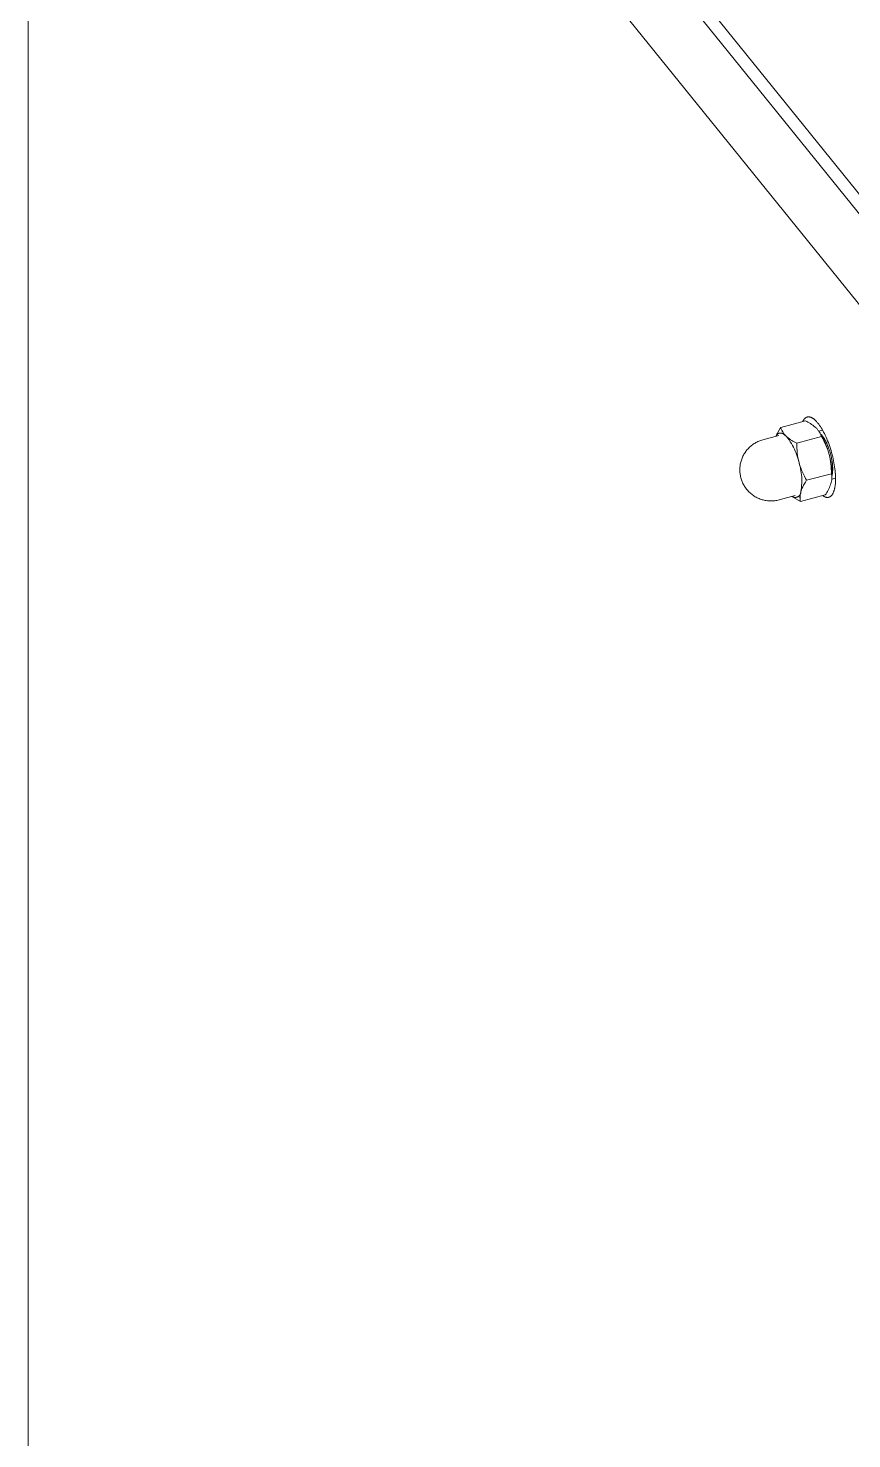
# Model space of a CAD drawing. Header units: inches. Extents: x -6 to 195, y -3 to 126.
# Drawn here: x 113.07 to 116.97, y 59.51 to 66.19 of the extents above; entities that cross this region are included whole.
import ezdxf

# ---------------------------------------------------------------- set-up
doc = ezdxf.new("R2010")
doc.units = ezdxf.units.IN
doc.layers.add('ZANO_R', color=7, linetype='Continuous', lineweight=0)

msp = doc.modelspace()

# ---------------------------------------------------------------- linework, layer by layer
at = {"layer": 'ZANO_R'}
for p, q in [((120.79044, 60.72239), (113.43369, 69.83101)), ((113.52263, 69.6278), (120.67719, 60.76951)), ((120.39174, 60.69266), (113.23718, 69.55095)), ((113.0708, 69.4355), (113.0708, 56.77016)), ((116.75488, 64.32971), (116.63765, 64.29815)), ((116.74207, 64.32626), (116.74277, 64.32774)), ((116.74277, 64.32774), (116.74349, 64.32918)), ((116.74349, 64.32918), (116.74424, 64.33057)), ((116.74424, 64.33057), (116.74501, 64.33191)), ((116.74501, 64.33191), (116.7458, 64.33321)), ((116.7458, 64.33321), (116.74661, 64.33445)), ((116.74661, 64.33445), (116.74744, 64.33565)), ((116.74744, 64.33565), (116.7483, 64.33679)), ((116.7483, 64.33679), (116.74917, 64.33788)), ((116.74917, 64.33788), (116.74961, 64.33841)), ((116.74961, 64.33841), (116.75006, 64.33893)), ((116.75006, 64.33893), (116.75052, 64.33943)), ((116.75052, 64.33943), (116.75098, 64.33992)), ((116.75098, 64.33992), (116.75144, 64.34039)), ((116.75144, 64.34039), (116.75191, 64.34085)), ((116.75191, 64.34085), (116.75238, 64.3413)), ((116.75238, 64.3413), (116.75286, 64.34173)), ((116.75286, 64.34173), (116.75334, 64.34215)), ((116.75334, 64.34215), (116.75383, 64.34256)), ((116.75383, 64.34256), (116.75432, 64.34296)), ((116.75432, 64.34296), (116.75482, 64.34334)), ((116.75482, 64.34334), (116.75532, 64.3437)), ((116.75488, 64.32971), (116.76101, 64.32672)), ((116.75532, 64.3437), (116.75582, 64.34405)), ((116.75582, 64.34405), (116.75633, 64.34439)), ((116.75633, 64.34439), (116.75685, 64.34472)), ((116.75685, 64.34472), (116.75736, 64.34503)), ((116.75736, 64.34503), (116.75789, 64.34533)), ((116.75789, 64.34533), (116.75841, 64.34561)), ((116.75841, 64.34561), (116.75894, 64.34588)), ((116.75894, 64.34588), (116.75948, 64.34614)), ((116.75948, 64.34614), (116.76002, 64.34638)), ((116.76002, 64.34638), (116.76056, 64.3466)), ((116.76056, 64.3466), (116.7611, 64.34682)), ((116.76101, 64.32672), (116.76703, 64.32353)), ((116.7611, 64.34682), (116.76165, 64.34702)), ((116.76165, 64.34702), (116.76221, 64.3472)), ((116.76221, 64.3472), (116.76276, 64.34737)), ((116.76276, 64.34737), (116.76332, 64.34753)), ((116.76332, 64.34753), (116.76389, 64.34767)), ((116.76389, 64.34767), (116.76445, 64.3478)), ((116.76445, 64.3478), (116.76502, 64.34792)), ((116.76502, 64.34792), (116.7656, 64.34802)), ((116.7656, 64.34802), (116.76617, 64.34811)), ((116.76617, 64.34811), (116.76675, 64.34818)), ((116.76675, 64.34818), (116.76734, 64.34824)), ((116.76703, 64.32353), (116.77294, 64.32013)), ((116.76734, 64.34824), (116.76792, 64.34829)), ((116.76792, 64.34829), (116.76851, 64.34832)), ((116.76851, 64.34832), (116.7691, 64.34834)), ((116.7691, 64.34834), (116.7697, 64.34834)), ((116.7697, 64.34834), (116.77029, 64.34833)), ((116.77029, 64.34833), (116.77089, 64.34831)), ((116.77089, 64.34831), (116.7715, 64.34827)), ((116.7715, 64.34827), (116.7721, 64.34822)), ((116.7721, 64.34822), (116.77271, 64.34815)), ((116.77271, 64.34815), (116.77332, 64.34808)), ((116.77294, 64.32013), (116.77874, 64.31653)), ((116.77332, 64.34808), (116.77393, 64.34798)), ((116.77393, 64.34798), (116.77454, 64.34788)), ((116.77454, 64.34788), (116.77516, 64.34776)), ((116.77516, 64.34776), (116.77578, 64.34763)), ((116.77578, 64.34763), (116.7764, 64.34749)), ((116.7764, 64.34749), (116.77702, 64.34733)), ((116.77702, 64.34733), (116.77764, 64.34716)), ((116.77764, 64.34716), (116.77827, 64.34697)), ((116.77827, 64.34697), (116.77889, 64.34677)), ((116.77874, 64.31653), (116.78441, 64.31274)), ((116.77889, 64.34677), (116.77952, 64.34656)), ((116.77952, 64.34656), (116.78015, 64.34634)), ((116.78015, 64.34634), (116.78142, 64.34586)), ((116.78142, 64.34586), (116.78268, 64.34532)), ((116.78268, 64.34532), (116.78396, 64.34474)), ((116.78396, 64.34474), (116.78523, 64.34411)), ((116.78523, 64.34411), (116.78652, 64.34343)), ((116.78652, 64.34343), (116.7878, 64.3427)), ((116.7878, 64.3427), (116.78908, 64.34193)), ((116.78908, 64.34193), (116.79037, 64.34111)), ((116.79037, 64.34111), (116.79166, 64.34024)), ((116.79166, 64.34024), (116.79295, 64.33934)), ((116.79295, 64.33934), (116.79424, 64.33839)), ((116.79424, 64.33839), (116.79553, 64.33739)), ((116.79553, 64.33739), (116.79681, 64.33636)), ((116.79681, 64.33636), (116.7981, 64.33529)), ((116.7981, 64.33529), (116.79938, 64.33417)), ((116.79938, 64.33417), (116.80194, 64.33184)), ((116.80194, 64.33184), (116.80449, 64.32936)), ((116.80449, 64.32936), (116.80702, 64.32674)), ((116.80702, 64.32674), (116.80952, 64.324)), ((116.80952, 64.324), (116.81201, 64.32114)), ((116.81201, 64.32114), (116.81446, 64.31817)), ((116.81446, 64.31817), (116.81817, 64.31342)), ((116.55307, 64.23996), (116.62907, 64.26042)), ((116.63309, 64.29127), (116.61441, 64.25648)), ((116.61558, 64.25755), (116.6151, 64.25666)), ((116.61607, 64.25842), (116.61558, 64.25755)), ((116.61658, 64.25926), (116.61607, 64.25842)), ((116.6171, 64.26008), (116.61658, 64.25926)), ((116.61904, 64.26664), (116.61705, 64.26241)), ((116.61762, 64.26087), (116.6171, 64.26008)), ((116.61817, 64.26164), (116.61762, 64.26087)), ((116.61872, 64.26238), (116.61817, 64.26164)), ((116.61928, 64.2631), (116.61872, 64.26238)), ((116.62114, 64.27081), (116.61904, 64.26664)), ((116.61985, 64.26379), (116.61928, 64.2631)), ((116.62044, 64.26445), (116.61985, 64.26379)), ((116.62103, 64.26509), (116.62044, 64.26445)), ((116.62164, 64.26569), (116.62103, 64.26509)), ((116.62226, 64.26627), (116.62164, 64.26569)), ((116.62289, 64.26683), (116.62226, 64.26627)), ((116.62352, 64.26735), (116.62289, 64.26683)), ((116.62385, 64.2676), (116.62352, 64.26735)), ((116.62417, 64.26784), (116.62385, 64.2676)), ((116.6245, 64.26808), (116.62417, 64.26784)), ((116.62483, 64.26831), (116.6245, 64.26808)), ((116.62516, 64.26853), (116.62483, 64.26831)), ((116.6255, 64.26875), (116.62516, 64.26853)), ((116.62584, 64.26895), (116.6255, 64.26875)), ((116.62618, 64.26916), (116.62584, 64.26895)), ((116.62652, 64.26935), (116.62618, 64.26916)), ((116.62686, 64.26953), (116.62652, 64.26935)), ((116.62721, 64.26971), (116.62686, 64.26953)), ((116.62756, 64.26988), (116.62721, 64.26971)), ((116.62791, 64.27005), (116.62756, 64.26988)), ((116.62827, 64.2702), (116.62791, 64.27005)), ((116.62862, 64.27035), (116.62827, 64.2702)), ((116.62898, 64.27049), (116.62862, 64.27035)), ((116.62934, 64.27062), (116.62898, 64.27049)), ((116.6297, 64.27075), (116.62934, 64.27062)), ((116.63007, 64.27087), (116.6297, 64.27075)), ((116.63044, 64.27098), (116.63007, 64.27087)), ((116.6308, 64.27108), (116.63044, 64.27098)), ((116.63118, 64.27118), (116.6308, 64.27108)), ((116.63155, 64.27127), (116.63118, 64.27118)), ((116.63192, 64.27135), (116.63155, 64.27127)), ((116.6323, 64.27142), (116.63192, 64.27135)), ((116.63268, 64.27148), (116.6323, 64.27142)), ((116.63306, 64.27154), (116.63268, 64.27148)), ((116.63344, 64.27159), (116.63306, 64.27154)), ((116.63765, 64.29815), (116.6331, 64.29127)), ((116.63383, 64.27164), (116.63344, 64.27159)), ((116.63421, 64.27167), (116.63383, 64.27164)), ((116.6346, 64.2717), (116.63421, 64.27167)), ((116.63499, 64.27172), (116.6346, 64.2717)), ((116.63538, 64.27173), (116.63499, 64.27172)), ((116.63578, 64.27173), (116.63538, 64.27173)), ((116.63617, 64.27173), (116.63578, 64.27173)), ((116.63657, 64.27172), (116.63617, 64.27173)), ((116.63697, 64.2717), (116.63657, 64.27172)), ((116.63737, 64.27168), (116.63697, 64.2717)), ((116.63777, 64.27165), (116.63737, 64.27168)), ((116.63869, 64.29505), (116.63765, 64.29815)), ((116.63817, 64.2716), (116.63777, 64.27165)), ((116.63857, 64.27156), (116.63817, 64.2716)), ((116.63898, 64.2715), (116.63857, 64.27156)), ((116.63983, 64.292), (116.63869, 64.29505)), ((116.6398, 64.27137), (116.63898, 64.2715)), ((116.64062, 64.2712), (116.6398, 64.27137)), ((116.64107, 64.28898), (116.63983, 64.292)), ((116.64144, 64.27101), (116.64062, 64.2712)), ((116.64242, 64.286), (116.64107, 64.28898)), ((116.64227, 64.27079), (116.64144, 64.27101)), ((116.64311, 64.27054), (116.64227, 64.27079)), ((116.64386, 64.28308), (116.64242, 64.286)), ((116.64395, 64.27026), (116.64311, 64.27054)), ((116.6454, 64.2802), (116.64386, 64.28308)), ((116.64479, 64.26995), (116.64395, 64.27026)), ((116.64564, 64.26961), (116.64479, 64.26995)), ((116.64704, 64.27737), (116.6454, 64.2802)), ((116.64649, 64.26924), (116.64564, 64.26961)), ((116.64735, 64.26885), (116.64649, 64.26924)), ((116.64877, 64.2746), (116.64704, 64.27737)), ((116.64821, 64.26843), (116.64735, 64.26885)), ((116.64907, 64.26798), (116.64821, 64.26843)), ((116.65059, 64.27189), (116.64877, 64.2746)), ((116.64993, 64.2675), (116.64907, 64.26798)), ((116.65079, 64.26699), (116.64993, 64.2675)), ((116.65249, 64.26924), (116.65059, 64.27189)), ((116.65166, 64.26646), (116.65079, 64.26699)), ((116.65253, 64.26591), (116.65166, 64.26646)), ((116.65449, 64.26666), (116.65249, 64.26924)), ((116.6534, 64.26532), (116.65253, 64.26591)), ((116.65427, 64.26471), (116.6534, 64.26532)), ((116.65514, 64.26408), (116.65427, 64.26471)), ((116.65657, 64.26415), (116.65449, 64.26666)), ((116.65602, 64.26342), (116.65514, 64.26408)), ((116.65776, 64.26203), (116.65602, 64.26342)), ((116.65874, 64.2617), (116.65657, 64.26415)), ((116.65951, 64.26055), (116.65776, 64.26203)), ((116.66098, 64.25933), (116.65874, 64.2617)), ((116.66125, 64.25897), (116.65951, 64.26055)), ((116.66299, 64.25731), (116.66125, 64.25897)), ((116.6681, 64.25279), (116.66299, 64.25731)), ((116.67132, 64.2472), (116.66506, 64.25521)), ((116.67335, 64.24845), (116.6681, 64.25279)), ((116.6773, 64.23898), (116.67132, 64.2472)), ((116.67875, 64.24428), (116.67335, 64.24845)), ((116.71383, 64.22334), (116.83106, 64.2549)), ((116.78441, 64.31274), (116.78995, 64.30876)), ((116.78995, 64.30876), (116.79535, 64.3046)), ((116.79535, 64.3046), (116.80061, 64.30026)), ((116.80061, 64.30026), (116.80572, 64.29574)), ((116.80572, 64.29574), (116.80801, 64.29345)), ((116.80801, 64.29345), (116.81022, 64.29109)), ((116.81022, 64.29109), (116.81236, 64.28866)), ((116.81236, 64.28866), (116.81441, 64.28615)), ((116.81441, 64.28615), (116.81638, 64.28358)), ((116.81638, 64.28358), (116.81826, 64.28095)), ((116.81817, 64.31342), (116.82194, 64.30826)), ((116.81826, 64.28095), (116.82006, 64.27826)), ((116.82435, 64.27185), (116.81831, 64.28104)), ((116.81846, 64.28083), (116.83623, 64.28562)), ((116.82006, 64.27826), (116.82177, 64.27551)), ((116.82177, 64.27551), (116.82338, 64.2727)), ((116.82194, 64.30826), (116.82575, 64.3027)), ((116.82338, 64.2727), (116.82491, 64.26985)), ((116.83008, 64.26246), (116.82435, 64.27185)), ((116.82491, 64.26985), (116.82633, 64.26694)), ((116.82575, 64.3027), (116.8296, 64.29674)), ((116.82633, 64.26694), (116.82766, 64.26399)), ((116.82766, 64.26399), (116.82889, 64.261)), ((116.82963, 64.26451), (116.82861, 64.26557)), ((116.82889, 64.261), (116.83003, 64.25797)), ((116.8296, 64.29674), (116.83347, 64.29038)), ((116.83063, 64.26343), (116.82963, 64.26451)), ((116.83003, 64.25797), (116.83106, 64.2549)), ((116.83549, 64.25289), (116.83008, 64.26246)), ((116.83257, 64.26123), (116.83063, 64.26343)), ((116.83106, 64.2549), (116.83679, 64.24491)), ((116.83479, 64.25852), (116.83257, 64.26123)), ((116.83347, 64.29038), (116.83735, 64.28362)), ((116.83706, 64.25557), (116.83479, 64.25852)), ((116.84058, 64.24315), (116.83549, 64.25289)), ((116.83935, 64.25237), (116.83706, 64.25557)), ((116.83735, 64.28362), (116.84123, 64.27648)), ((116.84167, 64.24893), (116.83935, 64.25237)), ((116.84123, 64.27648), (116.84508, 64.26897)), ((116.84401, 64.24525), (116.84167, 64.24893)), ((116.84508, 64.26897), (116.8489, 64.2611)), ((116.8489, 64.2611), (116.85267, 64.2529)), ((116.85267, 64.2529), (116.85637, 64.24439)), ((116.46881, 64.1796), (116.47169, 64.18374)), ((116.47169, 64.18374), (116.47471, 64.18778)), ((116.47471, 64.18778), (116.47787, 64.19171)), ((116.47787, 64.19171), (116.48115, 64.19554)), ((116.48115, 64.19554), (116.48457, 64.19925)), ((116.48457, 64.19925), (116.48811, 64.20284)), ((116.48811, 64.20284), (116.49177, 64.20631)), ((116.49177, 64.20631), (116.49555, 64.20965)), ((116.49555, 64.20965), (116.49944, 64.21286)), ((116.49944, 64.21286), (116.50343, 64.21593)), ((116.50343, 64.21593), (116.50753, 64.21887)), ((116.50753, 64.21887), (116.51173, 64.22166)), ((116.51173, 64.22166), (116.51602, 64.22431)), ((116.51602, 64.22431), (116.5204, 64.22682)), ((116.5204, 64.22682), (116.52486, 64.22917)), ((116.52486, 64.22917), (116.5294, 64.23136)), ((116.5294, 64.23136), (116.53401, 64.23341)), ((116.53401, 64.23341), (116.53869, 64.23529)), ((116.53869, 64.23529), (116.54343, 64.23701)), ((116.54343, 64.23701), (116.54823, 64.23857)), ((116.54823, 64.23857), (116.55307, 64.23996)), ((116.68299, 64.23056), (116.6773, 64.23898)), ((116.68429, 64.2403), (116.67875, 64.24428)), ((116.68839, 64.22195), (116.68299, 64.23056)), ((116.68996, 64.23651), (116.68429, 64.2403)), ((116.6935, 64.21316), (116.68839, 64.22195)), ((116.69576, 64.23292), (116.68996, 64.23651)), ((116.6983, 64.2042), (116.6935, 64.21316)), ((116.70167, 64.22952), (116.69576, 64.23292)), ((116.70279, 64.19508), (116.6983, 64.2042)), ((116.7077, 64.22633), (116.70167, 64.22952)), ((116.70697, 64.18581), (116.70279, 64.19508)), ((116.71083, 64.1764), (116.70697, 64.18581)), ((116.71383, 64.22334), (116.7077, 64.22633)), ((116.71382, 64.21181), (116.71383, 64.22334)), ((116.7142, 64.2003), (116.71382, 64.21181)), ((116.71496, 64.1888), (116.7142, 64.2003)), ((116.71611, 64.17734), (116.71496, 64.1888)), ((116.83679, 64.24491), (116.84219, 64.23474)), ((116.84535, 64.23324), (116.84058, 64.24315)), ((116.84219, 64.23474), (116.84724, 64.2244)), ((116.84636, 64.24132), (116.84401, 64.24525)), ((116.84978, 64.22318), (116.84535, 64.23324)), ((116.84871, 64.23716), (116.84636, 64.24132)), ((116.84724, 64.2244), (116.85195, 64.21389)), ((116.85105, 64.23277), (116.84871, 64.23716)), ((116.85388, 64.21298), (116.84978, 64.22318)), ((116.85337, 64.22816), (116.85105, 64.23277)), ((116.85195, 64.21389), (116.85631, 64.20324)), ((116.85567, 64.22335), (116.85337, 64.22816)), ((116.85763, 64.20264), (116.85388, 64.21298)), ((116.85793, 64.21834), (116.85567, 64.22335)), ((116.85631, 64.20324), (116.86031, 64.19244)), ((116.85637, 64.24439), (116.85999, 64.2356)), ((116.86104, 64.19219), (116.85763, 64.20264)), ((116.86014, 64.21315), (116.85793, 64.21834)), ((116.85999, 64.2356), (116.8635, 64.22656)), ((116.8623, 64.20781), (116.86014, 64.21315)), ((116.86031, 64.19244), (116.86395, 64.18152)), ((116.8641, 64.18163), (116.86104, 64.19219)), ((116.86439, 64.20232), (116.8623, 64.20781)), ((116.8635, 64.22656), (116.8669, 64.2173)), ((116.86395, 64.18152), (116.86723, 64.17048)), ((116.8664, 64.19671), (116.86439, 64.20232)), ((116.86834, 64.19101), (116.8664, 64.19671)), ((116.8669, 64.2173), (116.87017, 64.20785)), ((116.87018, 64.18522), (116.86834, 64.19101)), ((116.87017, 64.20785), (116.87329, 64.19826)), ((116.87192, 64.17939), (116.87018, 64.18522)), ((116.87329, 64.19826), (116.87625, 64.18855)), ((116.87625, 64.18855), (116.87905, 64.17878)), ((116.4443, 64.1094), (116.44479, 64.11434)), ((116.44479, 64.11434), (116.44544, 64.11926)), ((116.44544, 64.11926), (116.44626, 64.12415)), ((116.44626, 64.12415), (116.44724, 64.12902)), ((116.44724, 64.12902), (116.44838, 64.13385)), ((116.44838, 64.13385), (116.44969, 64.13863)), ((116.44969, 64.13863), (116.45118, 64.14345)), ((116.45118, 64.14345), (116.45284, 64.14821)), ((116.45284, 64.14821), (116.45465, 64.15292)), ((116.45465, 64.15292), (116.45663, 64.15756)), ((116.45663, 64.15756), (116.45876, 64.16213)), ((116.45876, 64.16213), (116.46105, 64.16662)), ((116.46105, 64.16662), (116.46349, 64.17104)), ((116.46349, 64.17104), (116.46608, 64.17536)), ((116.46608, 64.17536), (116.46881, 64.1796)), ((116.71436, 64.16687), (116.71083, 64.1764)), ((116.71756, 64.15723), (116.71436, 64.16687)), ((116.71763, 64.16592), (116.71611, 64.17734)), ((116.72044, 64.14748), (116.71756, 64.15723)), ((116.71955, 64.15455), (116.71763, 64.16592)), ((116.72183, 64.14326), (116.71955, 64.15455)), ((116.72298, 64.13763), (116.72044, 64.14748)), ((116.7245, 64.13205), (116.72183, 64.14326)), ((116.72734, 64.12247), (116.7245, 64.13205)), ((116.72907, 64.11689), (116.72581, 64.12729)), ((116.72984, 64.11279), (116.72734, 64.12247)), ((116.73266, 64.1066), (116.72907, 64.11689)), ((116.86723, 64.17048), (116.86989, 64.15927)), ((116.86989, 64.15927), (116.87218, 64.14798)), ((116.87265, 64.14867), (116.87006, 64.15926)), ((116.87356, 64.17353), (116.87192, 64.17939)), ((116.87218, 64.14798), (116.87409, 64.13661)), ((116.87489, 64.13799), (116.87265, 64.14867)), ((116.87508, 64.16766), (116.87356, 64.17353)), ((116.87409, 64.13661), (116.87562, 64.12519)), ((116.87676, 64.12725), (116.87489, 64.13799)), ((116.8765, 64.16181), (116.87508, 64.16766)), ((116.87562, 64.12519), (116.87677, 64.11373)), ((116.87779, 64.156), (116.8765, 64.16181)), ((116.87827, 64.11644), (116.87676, 64.12725)), ((116.87677, 64.11373), (116.87753, 64.10223)), ((116.87896, 64.15026), (116.87779, 64.156)), ((116.87942, 64.1056), (116.87827, 64.11644)), ((116.88001, 64.14459), (116.87896, 64.15026)), ((116.87905, 64.17878), (116.88167, 64.16897)), ((116.88094, 64.13903), (116.88001, 64.14459)), ((116.88175, 64.13359), (116.88094, 64.13903)), ((116.88167, 64.16897), (116.88409, 64.15918)), ((116.88243, 64.12829), (116.88175, 64.13359)), ((116.883, 64.12314), (116.88243, 64.12829)), ((116.88345, 64.11814), (116.883, 64.12314)), ((116.88378, 64.11333), (116.88345, 64.11814)), ((116.88401, 64.10869), (116.88378, 64.11333)), ((116.88409, 64.15918), (116.88633, 64.14943)), ((116.88633, 64.14943), (116.88836, 64.13976)), ((116.88836, 64.13976), (116.89019, 64.13022)), ((116.89019, 64.13022), (116.89181, 64.12083)), ((116.89181, 64.12083), (116.89323, 64.11163)), ((116.44383, 64.09949), (116.44398, 64.10445)), ((116.44384, 64.09452), (116.44383, 64.09949)), ((116.44402, 64.08956), (116.44384, 64.09452)), ((116.44398, 64.10445), (116.4443, 64.1094)), ((116.44437, 64.08461), (116.44402, 64.08956)), ((116.44488, 64.07968), (116.44437, 64.08461)), ((116.44556, 64.07476), (116.44488, 64.07968)), ((116.4464, 64.06987), (116.44556, 64.07476)), ((116.44741, 64.06501), (116.4464, 64.06987)), ((116.44858, 64.06019), (116.44741, 64.06501)), ((116.44991, 64.05541), (116.44858, 64.06019)), ((116.4514, 64.05068), (116.44991, 64.05541)), ((116.45305, 64.04599), (116.4514, 64.05068)), ((116.73201, 64.10304), (116.72984, 64.11279)), ((116.73384, 64.09321), (116.73201, 64.10304)), ((116.73655, 64.09643), (116.73266, 64.1066)), ((116.73533, 64.08333), (116.73384, 64.09321)), ((116.73647, 64.0734), (116.73533, 64.08333)), ((116.73728, 64.06344), (116.73647, 64.0734)), ((116.74077, 64.08638), (116.73655, 64.09643)), ((116.73774, 64.05345), (116.73728, 64.06344)), ((116.73785, 64.04346), (116.73774, 64.05345)), ((116.74529, 64.07647), (116.74077, 64.08638)), ((116.75012, 64.0667), (116.74529, 64.07647)), ((116.75524, 64.05708), (116.75012, 64.0667)), ((116.76067, 64.04763), (116.75524, 64.05708)), ((116.76067, 64.04763), (116.75534, 64.03953)), ((116.8779, 64.07919), (116.76067, 64.04763)), ((116.87753, 64.10223), (116.87791, 64.09072)), ((116.87791, 64.09072), (116.8779, 64.07919)), ((116.87851, 64.07608), (116.8779, 64.07919)), ((116.87902, 64.07296), (116.87851, 64.07608)), ((116.87881, 64.04453), (116.87925, 64.04767)), ((116.87942, 64.06981), (116.87902, 64.07296)), ((116.87925, 64.04767), (116.8796, 64.05082)), ((116.88021, 64.09472), (116.87942, 64.1056)), ((116.87971, 64.06665), (116.87942, 64.06981)), ((116.8796, 64.05082), (116.87983, 64.05398)), ((116.87969, 64.05113), (116.88037, 64.06201)), ((116.8799, 64.06349), (116.87971, 64.06665)), ((116.87983, 64.05398), (116.87996, 64.05715)), ((116.89764, 64.05752), (116.87987, 64.05273)), ((116.87999, 64.06032), (116.8799, 64.06349)), ((116.87996, 64.05715), (116.87999, 64.06032)), ((116.88062, 64.08382), (116.88021, 64.09472)), ((116.88037, 64.06201), (116.88068, 64.07291)), ((116.88068, 64.07291), (116.88062, 64.08382)), ((116.88098, 64.07103), (116.88185, 64.07512)), ((116.88185, 64.07512), (116.88258, 64.07924)), ((116.88258, 64.07924), (116.88317, 64.08338)), ((116.88317, 64.08338), (116.88364, 64.08753)), ((116.88364, 64.08753), (116.88396, 64.0917)), ((116.88396, 64.0917), (116.88416, 64.09588)), ((116.88413, 64.10424), (116.88401, 64.10869)), ((116.88421, 64.10006), (116.88413, 64.10424)), ((116.88416, 64.09588), (116.88421, 64.10006)), ((116.89323, 64.11163), (116.89444, 64.10264)), ((116.89444, 64.10264), (116.89545, 64.09389)), ((116.89545, 64.09389), (116.89627, 64.0854)), ((116.89627, 64.0854), (116.89688, 64.0772)), ((116.89688, 64.0772), (116.89732, 64.06929)), ((116.89732, 64.06929), (116.89757, 64.0617)), ((116.8976, 64.04865), (116.89743, 64.04292)), ((116.89757, 64.0617), (116.89765, 64.05444)), ((116.89765, 64.05444), (116.8976, 64.04865)), ((116.45486, 64.04137), (116.45305, 64.04599)), ((116.45682, 64.03681), (116.45486, 64.04137)), ((116.45893, 64.03232), (116.45682, 64.03681)), ((116.46125, 64.0278), (116.45893, 64.03232)), ((116.46372, 64.02336), (116.46125, 64.0278)), ((116.46635, 64.019), (116.46372, 64.02336)), ((116.46912, 64.01474), (116.46635, 64.019)), ((116.47204, 64.01058), (116.46912, 64.01474)), ((116.4751, 64.00652), (116.47204, 64.01058)), ((116.4783, 64.00257), (116.4751, 64.00652)), ((116.48163, 63.99873), (116.4783, 64.00257)), ((116.48509, 63.99501), (116.48163, 63.99873)), ((116.48868, 63.99141), (116.48509, 63.99501)), ((116.49239, 63.98793), (116.48868, 63.99141)), ((116.49622, 63.98459), (116.49239, 63.98793)), ((116.50016, 63.98138), (116.49622, 63.98459)), ((116.5042, 63.9783), (116.50016, 63.98138)), ((116.72926, 63.97906), (116.72973, 63.97984)), ((116.72973, 63.97984), (116.73017, 63.98063)), ((116.72996, 63.97902), (116.73043, 63.98198)), ((116.73041, 63.98124), (116.72999, 63.97833)), ((116.73017, 63.98063), (116.73059, 63.98144)), ((116.73043, 63.98198), (116.731, 63.98492)), ((116.73059, 63.98144), (116.73097, 63.98226)), ((116.73097, 63.98226), (116.73133, 63.9831)), ((116.731, 63.98492), (116.73167, 63.98784)), ((116.73133, 63.9831), (116.73166, 63.98395)), ((116.73166, 63.98395), (116.73195, 63.98481)), ((116.73243, 63.9908), (116.7317, 63.98783)), ((116.73195, 63.98481), (116.73222, 63.98568)), ((116.73222, 63.98568), (116.73246, 63.98655)), ((116.73325, 63.99376), (116.73243, 63.9908)), ((116.73246, 63.98655), (116.73267, 63.98744)), ((116.73267, 63.98744), (116.73284, 63.98833)), ((116.73284, 63.98833), (116.73299, 63.98923)), ((116.73299, 63.98923), (116.7331, 63.99013)), ((116.7331, 63.99013), (116.73319, 63.99103)), ((116.73319, 63.99103), (116.73324, 63.99194)), ((116.73324, 63.99194), (116.73326, 63.99285)), ((116.73325, 63.99376), (116.73485, 64.00362)), ((116.73424, 63.99698), (116.73325, 63.99376)), ((116.73326, 63.99285), (116.73325, 63.99376)), ((116.73423, 63.99698), (116.73622, 64.00259)), ((116.73485, 64.00362), (116.73612, 64.01354)), ((116.73612, 64.01354), (116.73704, 64.02349)), ((116.73622, 64.00259), (116.7384, 64.00813)), ((116.73704, 64.02349), (116.73762, 64.03347)), ((116.73762, 64.03347), (116.73785, 64.04346)), ((116.7384, 64.00813), (116.74077, 64.0136)), ((116.74206, 64.01612), (116.74007, 64.0119)), ((116.74077, 64.0136), (116.74333, 64.01898)), ((116.74416, 64.02029), (116.74206, 64.01612)), ((116.74333, 64.01898), (116.74606, 64.02427)), ((116.74606, 64.02427), (116.74898, 64.02946)), ((116.74898, 64.02946), (116.75206, 64.03455)), ((116.75206, 64.03455), (116.75532, 64.03954)), ((116.84855, 63.9783), (116.8524, 63.98384)), ((116.8524, 63.98384), (116.85605, 63.98951)), ((116.85605, 63.98951), (116.85952, 63.9953)), ((116.85952, 63.9953), (116.86278, 64.0012)), ((116.86278, 64.0012), (116.86584, 64.00721)), ((116.86584, 64.00721), (116.86869, 64.01332)), ((116.86869, 64.01332), (116.87133, 64.01952)), ((116.87133, 64.01952), (116.87376, 64.02581)), ((116.87376, 64.02581), (116.87597, 64.03218)), ((116.87597, 64.03218), (116.87684, 64.03523)), ((116.87684, 64.03523), (116.8776, 64.03831)), ((116.8776, 64.03831), (116.87825, 64.04141)), ((116.87825, 64.04141), (116.87881, 64.04453)), ((116.88194, 63.97988), (116.88142, 63.97915)), ((116.88245, 63.98063), (116.88194, 63.97988)), ((116.88295, 63.9814), (116.88245, 63.98063)), ((116.88344, 63.98218), (116.88295, 63.9814)), ((116.8844, 63.98381), (116.88344, 63.98218)), ((116.88533, 63.9855), (116.8844, 63.98381)), ((116.88622, 63.98727), (116.88533, 63.9855)), ((116.88708, 63.98911), (116.88622, 63.98727)), ((116.88791, 63.99102), (116.88708, 63.98911)), ((116.8887, 63.99299), (116.88791, 63.99102)), ((116.88946, 63.99502), (116.8887, 63.99299)), ((116.89018, 63.99712), (116.88946, 63.99502)), ((116.89087, 63.99927), (116.89018, 63.99712)), ((116.89153, 64.00149), (116.89087, 63.99927)), ((116.89215, 64.00376), (116.89153, 64.00149)), ((116.89274, 64.00608), (116.89215, 64.00376)), ((116.89329, 64.00845), (116.89274, 64.00608)), ((116.8938, 64.01087), (116.89329, 64.00845)), ((116.89474, 64.01585), (116.8938, 64.01087)), ((116.89553, 64.021), (116.89474, 64.01585)), ((116.8962, 64.0263), (116.89553, 64.021)), ((116.89673, 64.03173), (116.8962, 64.0263)), ((116.89714, 64.03728), (116.89673, 64.03173)), ((116.89743, 64.04292), (116.89714, 64.03728)), ((116.50836, 63.97537), (116.5042, 63.9783)), ((116.51261, 63.97258), (116.50836, 63.97537)), ((116.51695, 63.96994), (116.51261, 63.97258)), ((116.52138, 63.96745), (116.51695, 63.96994)), ((116.5259, 63.96512), (116.52138, 63.96745)), ((116.53049, 63.96294), (116.5259, 63.96512)), ((116.53515, 63.96092), (116.53049, 63.96294)), ((116.53989, 63.95906), (116.53515, 63.96092)), ((116.54468, 63.95737), (116.53989, 63.95906)), ((116.54953, 63.95584), (116.54468, 63.95737)), ((116.55443, 63.95448), (116.54953, 63.95584)), ((116.55937, 63.95329), (116.55443, 63.95448)), ((116.56435, 63.95227), (116.55937, 63.95329)), ((116.56936, 63.95142), (116.56435, 63.95227)), ((116.5744, 63.95075), (116.56936, 63.95142)), ((116.57946, 63.95025), (116.5744, 63.95075)), ((116.58453, 63.94992), (116.57946, 63.95025)), ((116.58961, 63.94977), (116.58453, 63.94992)), ((116.59469, 63.9498), (116.58961, 63.94977)), ((116.59977, 63.95), (116.59469, 63.9498)), ((116.60484, 63.95037), (116.59977, 63.95)), ((116.6099, 63.95092), (116.60484, 63.95037)), ((116.61493, 63.95164), (116.6099, 63.95092)), ((116.61993, 63.95254), (116.61493, 63.95164)), ((116.6249, 63.9536), (116.61993, 63.95254)), ((116.62983, 63.95484), (116.6249, 63.9536)), ((116.70584, 63.9753), (116.62983, 63.95484)), ((116.69118, 63.97135), (116.73132, 63.94674)), ((116.69186, 63.97154), (116.69261, 63.97103)), ((116.69261, 63.97103), (116.69338, 63.97054)), ((116.69338, 63.97054), (116.69416, 63.97008)), ((116.69416, 63.97008), (116.69496, 63.96965)), ((116.69496, 63.96965), (116.69578, 63.96925)), ((116.69578, 63.96925), (116.6966, 63.96887)), ((116.6966, 63.96887), (116.69744, 63.96853)), ((116.69744, 63.96853), (116.6983, 63.96821)), ((116.6983, 63.96821), (116.69916, 63.96793)), ((116.69916, 63.96793), (116.70003, 63.96767)), ((116.70003, 63.96767), (116.70091, 63.96744)), ((116.70091, 63.96744), (116.7018, 63.96725)), ((116.7018, 63.96725), (116.70269, 63.96708)), ((116.70269, 63.96708), (116.70359, 63.96695)), ((116.70359, 63.96695), (116.70449, 63.96685)), ((116.70449, 63.96685), (116.7054, 63.96677)), ((116.7054, 63.96677), (116.70631, 63.96674)), ((116.70631, 63.96674), (116.70722, 63.96673)), ((116.70722, 63.96673), (116.70813, 63.96675)), ((116.70813, 63.96675), (116.70903, 63.9668)), ((116.70903, 63.9668), (116.70994, 63.96689)), ((116.70994, 63.96689), (116.71084, 63.96701)), ((116.71084, 63.96701), (116.71173, 63.96716)), ((116.71173, 63.96716), (116.71263, 63.96733)), ((116.71263, 63.96733), (116.71351, 63.96754)), ((116.71351, 63.96754), (116.71439, 63.96778)), ((116.71439, 63.96778), (116.71525, 63.96806)), ((116.71525, 63.96806), (116.71611, 63.96836)), ((116.71611, 63.96836), (116.71696, 63.96869)), ((116.71696, 63.96869), (116.71779, 63.96904)), ((116.71779, 63.96904), (116.71861, 63.96943)), ((116.71861, 63.96943), (116.71942, 63.96985)), ((116.71942, 63.96985), (116.72022, 63.97029)), ((116.72022, 63.97029), (116.72099, 63.97076)), ((116.72099, 63.97076), (116.72175, 63.97126)), ((116.72175, 63.97126), (116.7225, 63.97178)), ((116.7225, 63.97178), (116.72322, 63.97233)), ((116.72322, 63.97233), (116.72393, 63.97291)), ((116.72393, 63.97291), (116.72461, 63.9735)), ((116.72461, 63.9735), (116.72527, 63.97412)), ((116.72527, 63.97412), (116.72592, 63.97477)), ((116.72592, 63.97477), (116.72653, 63.97543)), ((116.72653, 63.97543), (116.72713, 63.97612)), ((116.72713, 63.97612), (116.7277, 63.97683)), ((116.7277, 63.97683), (116.72825, 63.97755)), ((116.72825, 63.97755), (116.72877, 63.9783)), ((116.72877, 63.9783), (116.72926, 63.97906)), ((116.72909, 63.96709), (116.72916, 63.97008)), ((116.72913, 63.96409), (116.72909, 63.96709)), ((116.72928, 63.9611), (116.72913, 63.96409)), ((116.72916, 63.97008), (116.72932, 63.97307)), ((116.72928, 63.96952), (116.72923, 63.96658)), ((116.72923, 63.96658), (116.72928, 63.96363)), ((116.72942, 63.97247), (116.72928, 63.96952)), ((116.72928, 63.96363), (116.72942, 63.96069)), ((116.72952, 63.95812), (116.72928, 63.9611)), ((116.72932, 63.97307), (116.72959, 63.97605)), ((116.72966, 63.9754), (116.72942, 63.97247)), ((116.72942, 63.96069), (116.72965, 63.95776)), ((116.72987, 63.95514), (116.72952, 63.95812)), ((116.72959, 63.97605), (116.72996, 63.97902)), ((116.72999, 63.97833), (116.72966, 63.9754)), ((116.73032, 63.95218), (116.72987, 63.95514)), ((116.73034, 63.95219), (116.73132, 63.94674)), ((116.73132, 63.94674), (116.84855, 63.9783)), ((116.8382, 63.974), (116.83661, 63.97509)), ((116.83979, 63.97299), (116.8382, 63.974)), ((116.84137, 63.97204), (116.83979, 63.97299)), ((116.84295, 63.97116), (116.84137, 63.97204)), ((116.84374, 63.97074), (116.84295, 63.97116)), ((116.84453, 63.97035), (116.84374, 63.97074)), ((116.84531, 63.96997), (116.84453, 63.97035)), ((116.8461, 63.96962), (116.84531, 63.96997)), ((116.84688, 63.96928), (116.8461, 63.96962)), ((116.84766, 63.96896), (116.84688, 63.96928)), ((116.84844, 63.96866), (116.84766, 63.96896)), ((116.84922, 63.96838), (116.84844, 63.96866)), ((116.84999, 63.96812), (116.84922, 63.96838)), ((116.85076, 63.96787), (116.84999, 63.96812)), ((116.85153, 63.96765), (116.85076, 63.96787)), ((116.8523, 63.96745), (116.85153, 63.96765)), ((116.85307, 63.96727), (116.8523, 63.96745)), ((116.85383, 63.9671), (116.85307, 63.96727)), ((116.85459, 63.96696), (116.85383, 63.9671)), ((116.85534, 63.96684), (116.85459, 63.96696)), ((116.85609, 63.96674), (116.85534, 63.96684)), ((116.85684, 63.96666), (116.85609, 63.96674)), ((116.85759, 63.9666), (116.85684, 63.96666)), ((116.85833, 63.96656), (116.85759, 63.9666)), ((116.85906, 63.96654), (116.85833, 63.96656)), ((116.8598, 63.96654), (116.85906, 63.96654)), ((116.86053, 63.96657), (116.8598, 63.96654)), ((116.86125, 63.96661), (116.86053, 63.96657)), ((116.86197, 63.96668), (116.86125, 63.96661)), ((116.86269, 63.96676), (116.86197, 63.96668)), ((116.8634, 63.96687), (116.86269, 63.96676)), ((116.8641, 63.967), (116.8634, 63.96687)), ((116.8648, 63.96715), (116.8641, 63.967)), ((116.8655, 63.96732), (116.8648, 63.96715)), ((116.86619, 63.96751), (116.8655, 63.96732)), ((116.86688, 63.96773), (116.86619, 63.96751)), ((116.86756, 63.96796), (116.86688, 63.96773)), ((116.86823, 63.96822), (116.86756, 63.96796)), ((116.8689, 63.9685), (116.86823, 63.96822)), ((116.86956, 63.9688), (116.8689, 63.9685)), ((116.87022, 63.96912), (116.86956, 63.9688)), ((116.87087, 63.96946), (116.87022, 63.96912)), ((116.87151, 63.96982), (116.87087, 63.96946)), ((116.87215, 63.97021), (116.87151, 63.96982)), ((116.87278, 63.97061), (116.87215, 63.97021)), ((116.87341, 63.97104), (116.87278, 63.97061)), ((116.87403, 63.97148), (116.87341, 63.97104)), ((116.87464, 63.97195), (116.87403, 63.97148)), ((116.87524, 63.97244), (116.87464, 63.97195)), ((116.87584, 63.97295), (116.87524, 63.97244)), ((116.87643, 63.97348), (116.87584, 63.97295)), ((116.87702, 63.97403), (116.87643, 63.97348)), ((116.87759, 63.9746), (116.87702, 63.97403)), ((116.87816, 63.97519), (116.87759, 63.9746)), ((116.87873, 63.9758), (116.87816, 63.97519)), ((116.87928, 63.97643), (116.87873, 63.9758)), ((116.87983, 63.97708), (116.87928, 63.97643)), ((116.88037, 63.97775), (116.87983, 63.97708)), ((116.8809, 63.97844), (116.88037, 63.97775)), ((116.88142, 63.97915), (116.8809, 63.97844))]:
    msp.add_line(p, q, dxfattribs=at)

doc.saveas('drawing.dxf')
